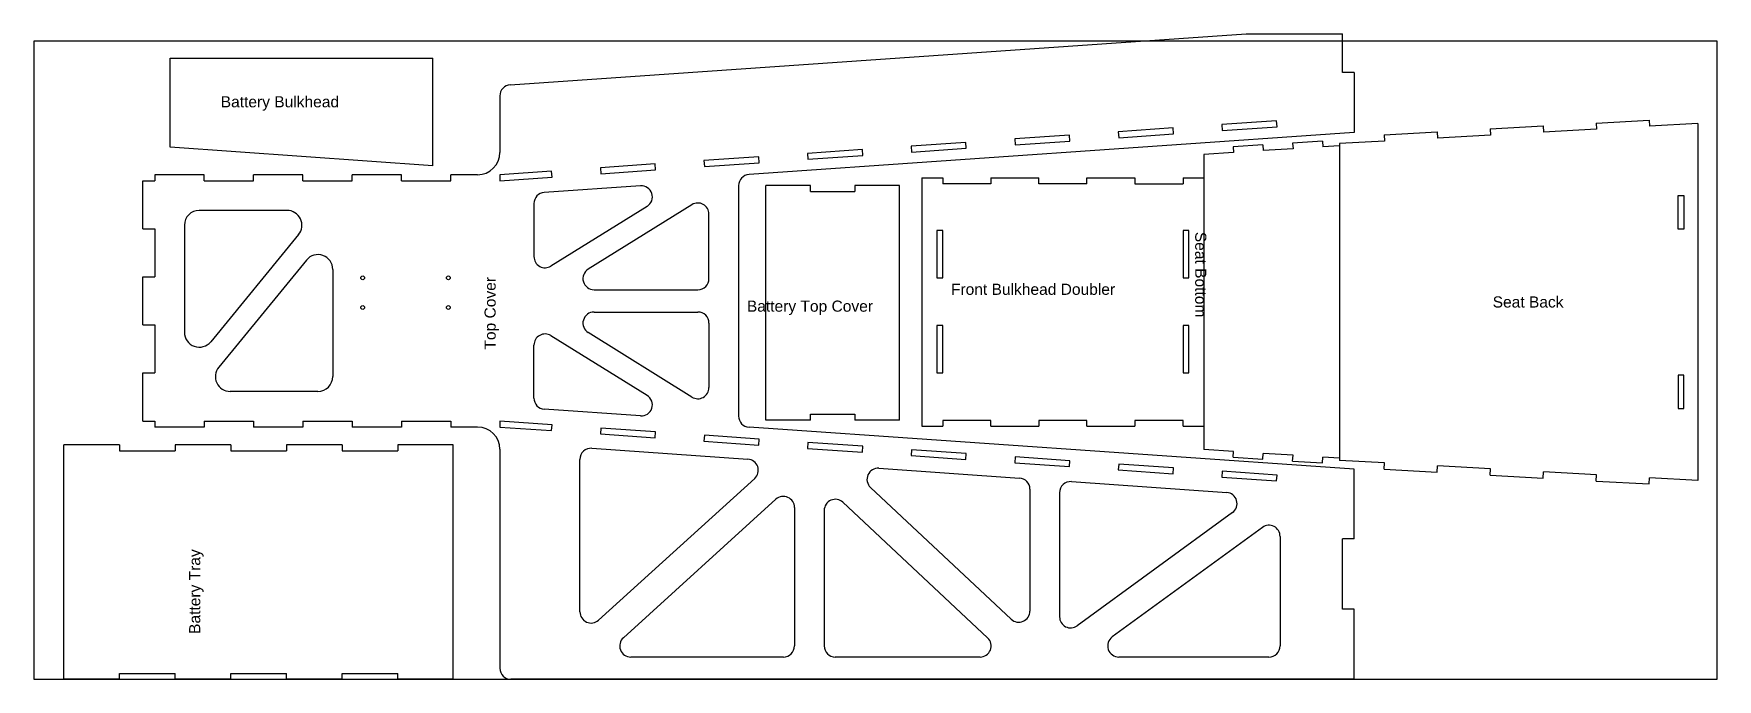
# Model space of a CAD drawing. Header units: millimetres. Extents: x -591 to -200, y 182 to 518.
# Drawn here: x -591.4 to -477.9, y 375 to 418.5 of the extents above; entities that cross this region are included whole.
import ezdxf

# ---------------------------------------------------------------- set-up
doc = ezdxf.new("R2010")
doc.units = ezdxf.units.MM
doc.header["$MEASUREMENT"] = 0
doc.layers.add('pic', color=7, linetype='Continuous')
doc.styles.get("Standard").update_dxf_attribs({"font": 'arial.ttf'})

msp = doc.modelspace()

# ---------------------------------------------------------------- linework, layer by layer
at = {"color": 7, "linetype": 'Continuous', "lineweight": 25}
for p, q in [((-559.3012, 415.0688), (-509.6926, 418.5158)), ((-503.1992, 415.9112), (-503.1992, 418.5158)), ((-582.2263, 410.8666), (-582.2263, 416.8633)), ((-582.2263, 416.8633), (-564.5263, 416.8633)), ((-564.5263, 409.6099), (-564.5263, 416.8633)), ((-502.3992, 415.9112), (-503.1992, 415.9112)), ((-502.3992, 415.9112), (-502.3992, 411.8604)), ((-559.9992, 414.3206), (-559.9992, 410.5102)), ((-514.6154, 412.1624), (-518.3068, 411.906)), ((-514.5877, 411.7641), (-514.6154, 412.1624)), ((-507.6332, 412.6474), (-511.3237, 412.3911)), ((-511.3237, 412.3911), (-511.296, 411.9927)), ((-511.296, 411.9927), (-507.6056, 412.249)), ((-507.6056, 412.249), (-507.6332, 412.6474)), ((-493.2399, 412.0956), (-489.6653, 412.2953)), ((-493.2399, 412.0956), (-493.2167, 411.6798)), ((-489.6653, 412.2953), (-489.6421, 411.8795)), ((-486.0675, 412.0792), (-489.6421, 411.8795)), ((-486.0907, 412.4951), (-482.5161, 412.6948)), ((-486.0907, 412.4951), (-486.0675, 412.0792)), ((-482.5161, 412.6948), (-482.4928, 412.279)), ((-479.2359, 412.4609), (-482.4928, 412.279)), ((-479.2359, 412.4609), (-479.2359, 388.4063)), ((-502.3992, 411.8604), (-543.2012, 409.0253)), ((-528.5796, 411.1925), (-532.2732, 410.936)), ((-532.2732, 410.936), (-532.2455, 410.5376)), ((-528.552, 410.7942), (-528.5796, 411.1925)), ((-521.5975, 411.6775), (-525.29, 411.421)), ((-525.29, 411.421), (-525.2623, 411.0227)), ((-525.2623, 411.0227), (-521.5698, 411.2791)), ((-521.5698, 411.2791), (-521.5975, 411.6775)), ((-518.3068, 411.906), (-518.2792, 411.5077)), ((-518.2792, 411.5077), (-514.5877, 411.7641)), ((-508.5581, 411.0216), (-510.5631, 410.8954)), ((-510.5631, 410.8954), (-510.5387, 410.5079)), ((-508.5581, 411.0216), (-508.5337, 410.6341)), ((-504.548, 411.2739), (-506.5531, 411.1477)), ((-506.5531, 411.1477), (-506.5287, 410.7602)), ((-504.548, 411.2739), (-504.5237, 410.8864)), ((-503.3988, 410.9571), (-504.5237, 410.8864)), ((-500.3659, 411.2803), (-503.3988, 411.1108)), ((-503.3988, 411.1108), (-503.3988, 389.7564)), ((-503.3988, 410.9571), (-503.3988, 389.9101)), ((-500.3892, 411.6961), (-496.8145, 411.8958)), ((-500.3892, 411.6961), (-500.3659, 411.2803)), ((-496.8145, 411.8958), (-496.7913, 411.48)), ((-493.2167, 411.6798), (-496.7913, 411.48)), ((-564.5263, 409.6099), (-582.2263, 410.8666)), ((-549.526, 409.7376), (-553.2227, 409.4809)), ((-549.4983, 409.3393), (-549.526, 409.7376)), ((-542.5439, 410.2226), (-546.2395, 409.9659)), ((-546.2395, 409.9659), (-546.2119, 409.5676)), ((-546.2119, 409.5676), (-542.5162, 409.8243)), ((-542.5162, 409.8243), (-542.5439, 410.2226)), ((-535.5618, 410.7076), (-539.2564, 410.4509)), ((-539.2564, 410.4509), (-539.2287, 410.0526)), ((-539.2287, 410.0526), (-535.5341, 410.3092)), ((-535.5341, 410.3092), (-535.5618, 410.7076)), ((-532.2455, 410.5376), (-528.552, 410.7942)), ((-510.5387, 410.5079), (-512.5438, 410.3818)), ((-512.5438, 410.3818), (-512.5438, 390.4855)), ((-506.5287, 410.7602), (-508.5337, 410.6341)), ((-584.0609, 408.6102), (-583.2609, 408.6102)), ((-584.0609, 405.3705), (-584.0609, 408.6102)), ((-579.9336, 409.0102), (-583.2609, 409.0102)), ((-583.2609, 409.0102), (-583.2609, 408.6102)), ((-579.9336, 408.6102), (-579.9336, 409.0102)), ((-579.9336, 408.6102), (-576.6064, 408.6102)), ((-573.2791, 409.0102), (-576.6064, 409.0102)), ((-576.6064, 408.6102), (-576.6064, 409.0102)), ((-573.2791, 408.6102), (-573.2791, 409.0102)), ((-573.2791, 408.6102), (-569.9519, 408.6102)), ((-566.6246, 409.0102), (-569.9519, 409.0102)), ((-569.9519, 408.6102), (-569.9519, 409.0102)), ((-566.6246, 408.6102), (-566.6246, 409.0102)), ((-566.6246, 408.6102), (-563.2974, 408.6102)), ((-561.4992, 409.0102), (-563.2974, 409.0102)), ((-563.2974, 408.6102), (-563.2974, 409.0102)), ((-556.5081, 409.2527), (-559.9992, 409.0102)), ((-559.9992, 409.0102), (-559.9992, 408.6099)), ((-559.9992, 408.6099), (-556.4805, 408.8543)), ((-556.4805, 408.8543), (-556.5081, 409.2527)), ((-553.2227, 409.4809), (-553.195, 409.0825)), ((-553.195, 409.0825), (-549.4983, 409.3393)), ((-531.5423, 408.8086), (-530.143, 408.8086)), ((-530.143, 408.8086), (-530.143, 408.4086)), ((-526.903, 408.8086), (-526.903, 408.4086)), ((-526.903, 408.8086), (-523.663, 408.8086)), ((-523.663, 408.4086), (-523.663, 408.8086)), ((-520.423, 408.8086), (-517.183, 408.8086)), ((-520.423, 408.4086), (-520.423, 408.8086)), ((-517.183, 408.8086), (-517.183, 408.4086)), ((-513.943, 408.8086), (-512.5438, 408.8086)), ((-513.943, 408.8086), (-513.943, 408.4086)), ((-550.5167, 408.2664), (-557.0012, 407.8158)), ((-543.8992, 408.2771), (-543.8992, 392.7448)), ((-539.0637, 408.2782), (-542.0637, 408.2782)), ((-542.0637, 392.4782), (-542.0637, 408.2782)), ((-539.0637, 407.8782), (-539.0637, 408.2782)), ((-539.0637, 407.8782), (-536.0637, 407.8782)), ((-533.0637, 408.2782), (-536.0637, 408.2782)), ((-536.0637, 408.2782), (-536.0637, 407.8782)), ((-533.0637, 392.4782), (-533.0637, 408.2782)), ((-526.903, 408.4086), (-530.143, 408.4086)), ((-520.423, 408.4086), (-523.663, 408.4086)), ((-517.183, 408.4086), (-513.943, 408.4086)), ((-480.5655, 405.3524), (-480.5655, 407.6024)), ((-480.5655, 407.6024), (-480.1905, 407.6024)), ((-480.1905, 407.6024), (-480.1905, 405.3524)), ((-574.3435, 406.6102), (-580.2609, 406.6102)), ((-557.6992, 407.0677), (-557.6992, 403.4922)), ((-550.0692, 406.881), (-556.5536, 402.855)), ((-547.0448, 406.9932), (-554.0431, 402.6481)), ((-545.8992, 402.0109), (-545.8992, 406.356)), ((-584.0609, 405.3705), (-583.2609, 405.3705)), ((-583.2609, 405.3705), (-583.2609, 402.1308)), ((-581.2609, 405.6102), (-581.2609, 398.3919)), ((-530.5423, 405.2645), (-530.5423, 402.063)), ((-530.1421, 405.2645), (-530.5423, 405.2645)), ((-530.1421, 402.063), (-530.1421, 405.2645)), ((-513.944, 405.2645), (-513.944, 402.063)), ((-513.5438, 405.2645), (-513.944, 405.2645)), ((-513.5438, 402.063), (-513.5438, 405.2645)), ((-480.1905, 405.3524), (-480.5655, 405.3524)), ((-573.5702, 404.9762), (-579.4875, 397.7579)), ((-573.0342, 403.2639), (-578.9516, 396.0456)), ((-584.0609, 402.1308), (-583.2609, 402.1308)), ((-584.0609, 398.8911), (-584.0609, 402.1308)), ((-571.2609, 402.63), (-571.2609, 395.4116)), ((-530.5423, 402.063), (-530.1421, 402.063)), ((-513.944, 402.063), (-513.5438, 402.063)), ((-553.6475, 401.2609), (-546.6492, 401.2609)), ((-553.6475, 399.7609), (-546.6492, 399.7609)), ((-584.0609, 398.8911), (-583.2609, 398.8911)), ((-583.2609, 398.8911), (-583.2609, 395.6513)), ((-545.8992, 399.0109), (-545.8992, 394.6658)), ((-530.5423, 398.8615), (-530.5423, 395.6601)), ((-530.1421, 398.8615), (-530.5423, 398.8615)), ((-530.1421, 395.6601), (-530.1421, 398.8615)), ((-513.944, 398.8615), (-513.944, 395.6601)), ((-513.5438, 398.8615), (-513.944, 398.8615)), ((-513.5438, 395.6601), (-513.5438, 398.8615)), ((-557.6992, 393.9542), (-557.6992, 397.5297)), ((-550.0692, 394.1408), (-556.5536, 398.1668)), ((-547.0448, 394.0287), (-554.0431, 398.3737)), ((-584.0609, 395.6513), (-583.2609, 395.6513)), ((-584.0609, 392.4116), (-584.0609, 395.6513)), ((-530.5423, 395.6601), (-530.1421, 395.6601)), ((-513.944, 395.6601), (-513.5438, 395.6601)), ((-480.1905, 395.5148), (-480.5655, 395.5148)), ((-480.5655, 395.5148), (-480.5655, 393.2648)), ((-480.1905, 393.2648), (-480.1905, 395.5148)), ((-572.2609, 394.4116), (-578.1782, 394.4116)), ((-550.5167, 392.7554), (-557.0012, 393.206)), ((-539.0637, 392.4782), (-539.0637, 392.8782)), ((-539.0637, 392.8782), (-536.0637, 392.8782)), ((-536.0637, 392.8782), (-536.0637, 392.4782)), ((-480.5655, 393.2648), (-480.1905, 393.2648)), ((-584.0609, 392.4116), (-583.2609, 392.4116)), ((-583.2609, 392.4116), (-583.2609, 392.0116)), ((-579.9336, 392.0116), (-583.2609, 392.0116)), ((-579.9336, 392.4116), (-576.6064, 392.4116)), ((-579.9336, 392.4116), (-579.9336, 392.0116)), ((-576.6064, 392.4116), (-576.6064, 392.0116)), ((-573.2791, 392.0116), (-576.6064, 392.0116)), ((-573.2791, 392.4116), (-573.2791, 392.0116)), ((-573.2791, 392.4116), (-569.9519, 392.4116)), ((-569.9519, 392.4116), (-569.9519, 392.0116)), ((-566.6246, 392.0116), (-569.9519, 392.0116)), ((-566.6246, 392.4116), (-566.6246, 392.0116)), ((-566.6246, 392.4116), (-563.2974, 392.4116)), ((-563.2974, 392.4116), (-563.2974, 392.0116)), ((-561.4992, 392.0116), (-563.2974, 392.0116)), ((-556.4805, 392.1675), (-559.9992, 392.4119)), ((-559.9992, 392.4119), (-559.9992, 392.0116)), ((-559.9992, 392.0116), (-556.5081, 391.7692)), ((-556.5081, 391.7692), (-556.4805, 392.1675)), ((-553.195, 391.9393), (-553.2227, 391.541)), ((-549.4983, 391.6825), (-553.195, 391.9393)), ((-549.526, 391.2842), (-549.4983, 391.6825)), ((-502.3992, 389.1615), (-543.2012, 391.9966)), ((-539.0637, 392.4782), (-542.0637, 392.4782)), ((-533.0637, 392.4782), (-536.0637, 392.4782)), ((-531.5423, 392.0586), (-530.1421, 392.0586)), ((-530.1421, 392.4586), (-530.1421, 392.0586)), ((-526.903, 392.4586), (-530.1421, 392.4586)), ((-526.903, 392.0586), (-526.903, 392.4586)), ((-526.903, 392.0586), (-523.6625, 392.0586)), ((-523.6625, 392.4586), (-523.6625, 392.0586)), ((-520.4235, 392.4586), (-523.6625, 392.4586)), ((-520.4235, 392.0586), (-520.4235, 392.4586)), ((-520.4235, 392.0586), (-517.183, 392.0586)), ((-517.183, 392.4586), (-517.183, 392.0586)), ((-513.944, 392.4586), (-517.183, 392.4586)), ((-513.944, 392.0586), (-513.944, 392.4586)), ((-513.944, 392.0586), (-512.5438, 392.0586)), ((-585.6359, 390.8102), (-589.3859, 390.8102)), ((-589.3859, 375.0102), (-589.3859, 390.8102)), ((-585.6359, 390.8102), (-585.6359, 390.4102)), ((-578.1359, 390.8102), (-581.8859, 390.8102)), ((-581.8859, 390.8102), (-581.8859, 390.4102)), ((-578.1359, 390.8102), (-578.1359, 390.4102)), ((-570.6359, 390.8102), (-574.3859, 390.8102)), ((-574.3859, 390.8102), (-574.3859, 390.4102)), ((-570.6359, 390.8102), (-570.6359, 390.4102)), ((-563.1359, 390.8102), (-566.8859, 390.8102)), ((-566.8859, 390.8102), (-566.8859, 390.4102)), ((-563.1359, 375.0102), (-563.1359, 390.8102)), ((-559.9992, 390.5116), (-559.9992, 375.7602)), ((-553.7972, 390.5779), (-543.2704, 389.8464)), ((-553.2227, 391.541), (-549.526, 391.2842)), ((-546.2119, 391.4543), (-546.2395, 391.0559)), ((-546.2395, 391.0559), (-542.5439, 390.7992)), ((-542.5162, 391.1976), (-546.2119, 391.4543)), ((-542.5439, 390.7992), (-542.5162, 391.1976)), ((-539.2287, 390.9692), (-539.2564, 390.5709)), ((-539.2564, 390.5709), (-535.5618, 390.3143)), ((-535.5341, 390.7126), (-539.2287, 390.9692)), ((-535.5618, 390.3143), (-535.5341, 390.7126)), ((-532.2455, 390.4842), (-532.2732, 390.0859)), ((-528.552, 390.2277), (-532.2455, 390.4842)), ((-510.5387, 390.3593), (-512.5438, 390.4855)), ((-585.6359, 390.4102), (-581.8859, 390.4102)), ((-578.1359, 390.4102), (-574.3859, 390.4102)), ((-570.6359, 390.4102), (-566.8859, 390.4102)), ((-554.5992, 379.5526), (-554.5992, 389.8297)), ((-532.2732, 390.0859), (-528.5796, 389.8293)), ((-528.5796, 389.8293), (-528.552, 390.2277)), ((-525.2623, 389.9992), (-525.29, 389.6008)), ((-525.29, 389.6008), (-521.5975, 389.3444)), ((-521.5698, 389.7427), (-525.2623, 389.9992)), ((-521.5975, 389.3444), (-521.5698, 389.7427)), ((-518.2792, 389.5141), (-518.3068, 389.1158)), ((-514.5877, 389.2577), (-518.2792, 389.5141)), ((-510.5631, 389.9718), (-510.5387, 390.3593)), ((-510.5631, 389.9718), (-508.5581, 389.8457)), ((-508.5581, 389.8457), (-508.5337, 390.2332)), ((-506.5287, 390.107), (-508.5337, 390.2332)), ((-506.5531, 389.7196), (-506.5287, 390.107)), ((-506.5531, 389.7196), (-504.548, 389.5934)), ((-504.548, 389.5934), (-504.5237, 389.9809)), ((-503.3988, 389.9101), (-504.5237, 389.9809)), ((-500.3659, 389.587), (-503.3988, 389.7564)), ((-500.3892, 389.1712), (-500.3659, 389.587)), ((-496.8145, 388.9714), (-496.7913, 389.3872)), ((-493.2167, 389.1875), (-496.7913, 389.3872)), ((-542.8186, 388.5426), (-553.3454, 378.997)), ((-534.4467, 389.2333), (-524.9639, 388.5744)), ((-521.4639, 388.3312), (-510.9997, 387.6041)), ((-518.3068, 389.1158), (-514.6154, 388.8594)), ((-514.6154, 388.8594), (-514.5877, 389.2577)), ((-511.296, 389.0291), (-511.3237, 388.6308)), ((-511.3237, 388.6308), (-507.6332, 388.3745)), ((-507.6056, 388.7728), (-511.296, 389.0291)), ((-507.6332, 388.3745), (-507.6056, 388.7728)), ((-502.3992, 384.4814), (-502.3992, 389.1615)), ((-500.3892, 389.1712), (-496.8145, 388.9714)), ((-493.2399, 388.7717), (-493.2167, 389.1875)), ((-493.2399, 388.7717), (-489.6653, 388.5719)), ((-489.6653, 388.5719), (-489.6421, 388.9878)), ((-486.0675, 388.788), (-489.6421, 388.9878)), ((-486.0907, 388.3722), (-486.0675, 388.788)), ((-486.0907, 388.3722), (-482.5161, 388.1725)), ((-482.5161, 388.1725), (-482.4928, 388.5883)), ((-479.2359, 388.4063), (-482.4928, 388.5883)), ((-541.3863, 387.1415), (-551.6707, 377.8158)), ((-525.5284, 379.0616), (-535.0112, 387.9375)), ((-524.2659, 387.8262), (-524.2659, 379.6092)), ((-522.2659, 387.583), (-522.2659, 379.2233)), ((-540.1325, 386.5859), (-540.1325, 377.2602)), ((-538.1325, 386.3904), (-538.1325, 377.2602)), ((-527.1155, 377.8078), (-536.87, 386.938)), ((-510.6097, 386.25), (-521.0739, 378.6174)), ((-508.5912, 385.2468), (-518.71, 377.8661)), ((-507.3992, 384.6408), (-507.3992, 377.2602)), ((-503.1992, 379.7458), (-503.1992, 384.4814)), ((-502.3992, 384.4814), (-503.1992, 384.4814)), ((-502.3992, 379.7458), (-503.1992, 379.7458)), ((-502.3992, 375.0102), (-502.3992, 379.7458)), ((-540.8825, 376.5102), (-551.1669, 376.5102)), ((-527.628, 376.5102), (-537.3825, 376.5102)), ((-508.1492, 376.5102), (-518.268, 376.5102)), ((-585.6359, 375.0102), (-589.3859, 375.0102)), ((-585.6359, 375.0102), (-585.6359, 375.4102)), ((-585.6359, 375.4102), (-581.8859, 375.4102)), ((-581.8859, 375.0102), (-581.8859, 375.4102)), ((-578.1359, 375.0102), (-581.8859, 375.0102)), ((-578.1359, 375.0102), (-578.1359, 375.4102)), ((-578.1359, 375.4102), (-574.3859, 375.4102)), ((-574.3859, 375.0102), (-574.3859, 375.4102)), ((-570.6359, 375.0102), (-574.3859, 375.0102)), ((-570.6359, 375.0102), (-570.6359, 375.4102)), ((-570.6359, 375.4102), (-566.8859, 375.4102)), ((-566.8859, 375.0102), (-566.8859, 375.4102)), ((-563.1359, 375.0102), (-566.8859, 375.0102)), ((-502.3992, 375.0102), (-559.2492, 375.0102))]:
    msp.add_line(p, q, dxfattribs=at)
for p, q in [((-509.6926, 418.5158), (-503.1992, 418.5158)), ((-531.5423, 408.8086), (-531.5423, 392.0586)), ((-512.5438, 408.8086), (-512.5438, 392.0586))]:
    msp.add_line(p, q)
for centre in [(-569.2445, 402.0654), (-563.4704, 402.0654), (-569.2445, 400.0654), (-563.4704, 400.0654)]:
    msp.add_circle(centre, 0.125, dxfattribs=at)
for centre, radius, start, end in [((-559.2492, 414.3206), 0.75, 93.974765, 180), ((-561.4992, 410.5102), 1.5, 270, 360), ((-543.1492, 408.2771), 0.75, 93.974765, 180), ((-556.9492, 407.0677), 0.75, 93.974765, 180), ((-550.4648, 407.5182), 0.75, 301.835179, 93.974765), ((-580.2609, 405.6102), 1, 90, 180), ((-574.3435, 405.6102), 1, 320.65618, 90), ((-546.6492, 406.356), 0.75, 0, 121.835179), ((-572.2609, 402.63), 1, 0, 140.65618), ((-556.9492, 403.4922), 0.75, 180, 301.835179), ((-553.6475, 402.0109), 0.75, 121.835179, 270), ((-546.6492, 402.0109), 0.75, 270, 0), ((-553.6475, 399.0109), 0.75, 90, 238.164821), ((-546.6492, 399.0109), 0.75, 0, 90), ((-580.2609, 398.3919), 1, 180, 320.65618), ((-556.9492, 397.5297), 0.75, 58.164821, 180), ((-578.1782, 395.4116), 1, 140.65618, 270), ((-572.2609, 395.4116), 1, 270, 0), ((-556.9492, 393.9542), 0.75, 180, 266.025235), ((-550.4648, 393.5036), 0.75, 266.025235, 58.164821), ((-546.6492, 394.6658), 0.75, 238.164821, 0), ((-543.1492, 392.7448), 0.75, 180, 266.025235), ((-561.4992, 390.5116), 1.5, 0, 90), ((-553.8492, 389.8297), 0.75, 86.025235, 180), ((-543.3224, 389.0982), 0.75, 312.201323, 86.025235), ((-534.4987, 388.4851), 0.75, 86.025235, 226.893358), ((-525.0159, 387.8262), 0.75, 0, 86.025235), ((-521.5159, 387.583), 0.75, 86.025235, 180), ((-540.8825, 386.5859), 0.75, 0, 132.201323), ((-537.3825, 386.3904), 0.75, 46.893358, 180), ((-511.0516, 386.8559), 0.75, 306.10697, 86.025235), ((-508.1492, 384.6408), 0.75, 0, 126.10697), ((-553.8492, 379.5526), 0.75, 180, 312.201323), ((-525.0159, 379.6092), 0.75, 226.893358, 0), ((-521.5159, 379.2233), 0.75, 180, 306.10697), ((-551.1669, 377.2602), 0.75, 132.201323, 270), ((-540.8825, 377.2602), 0.75, 270, 0), ((-537.3825, 377.2602), 0.75, 180, 270), ((-527.628, 377.2602), 0.75, 270, 46.893358), ((-518.268, 377.2602), 0.75, 126.10697, 270), ((-508.1492, 377.2602), 0.75, 270, 0), ((-559.2492, 375.7602), 0.75, 180, 270)]:
    msp.add_arc(centre, radius, start, end, dxfattribs=at)
at = {"layer": 'pic', "color": 1}
msp.add_lwpolyline([(-591.4244, 375.0102), (-477.9244, 375.0102), (-477.9244, 418.0102), (-591.4244, 418.0102)], close=True, dxfattribs=at)

# ---------------------------------------------------------------- texts
at = {"char_height": 0.75, "attachment_point": 1}
for s, heights, insert in [('Battery Bulkhead', [0], (-578.8149, 414.3033)), ('Front Bulkhead Doubler', [0.152], (-529.5861, 401.6682)), ('Seat Back', [0], (-493.0685, 400.8131)), ('Battery Top Cover', [0], (-543.3434, 400.5314))]:
    msp.add_mtext_dynamic_manual_height_columns(s, width=23.183096, gutter_width=1, heights=heights, dxfattribs=dict(at, insert=insert))
for s, insert, rotation in [('Seat Bottom', (-512.3715, 405.164), 270), ('Top Cover', (-561.0308, 397.2292), 90), ('Battery Tray', (-580.9439, 378.0696), 90)]:
    msp.add_mtext_dynamic_manual_height_columns(s, width=23.183096, gutter_width=1, heights=[0], dxfattribs=dict(at, insert=insert, rotation=rotation))

doc.saveas('drawing.dxf')
